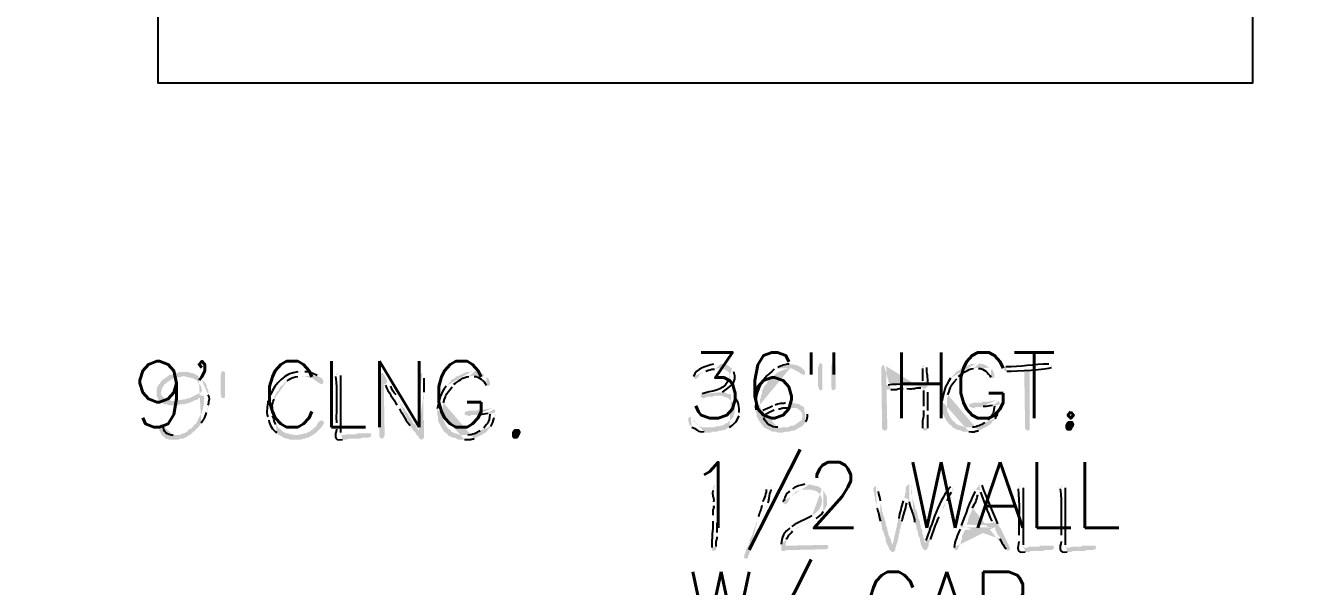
# Model space of a CAD drawing. Header units: inches. Extents: x -167 to 6071, y -6287 to -2731.
# Drawn here: x 32.9 to 111.4, y -5776.1 to -5742.1 of the extents above; entities that cross this region are included whole.
import ezdxf

# ---------------------------------------------------------------- set-up
doc = ezdxf.new("R2010")
doc.units = ezdxf.units.IN
doc.header["$LTSCALE"] = 96
doc.header["$MEASUREMENT"] = 0
doc.layers.add('Door label', color=5, linetype='Continuous', lineweight=5)
doc.layers.add('PDF_Geometry', color=7, linetype='Continuous', true_color=0x4a4a4a)
doc.layers.add('PDF_Solid Fills', color=7, linetype='Continuous')
doc.styles.get("Standard").update_dxf_attribs({"font": 'arial.ttf'})

msp = doc.modelspace()

# ---------------------------------------------------------------- hatches: boundary and pattern name
at = {"layer": 'PDF_Solid Fills', "transparency": 33554559}
h = msp.add_hatch(color=256, dxfattribs=at)
h.paths.add_polyline_path([(74.943, -5762.655), (74.677, -5762.655)], flags=0)
h.paths.add_polyline_path([(73.45, -5763.402), (73.503, -5763.509), (73.557, -5763.562), (73.61, -5763.562), (73.717, -5763.455), (73.77, -5763.402), (73.823, -5763.295), (73.93, -5763.242), (73.983, -5763.189), (74.09, -5763.135), (74.197, -5763.082)], flags=0)
h.paths.add_polyline_path([(74.73, -5762.975), (74.89, -5762.922), (75.797, -5762.922), (75.69, -5762.869), (75.583, -5762.762), (75.477, -5762.709), (75.37, -5762.709), (75.263, -5762.655), (75.103, -5762.655)], flags=0)
h = msp.add_hatch(color=256, dxfattribs=at)
h.paths.add_polyline_path([(75.797, -5762.922), (74.997, -5762.922), (75.05, -5762.922), (75.21, -5762.975), (75.317, -5762.975), (75.423, -5763.029), (75.477, -5763.082), (75.53, -5763.082), (75.637, -5763.189), (75.637, -5763.295), (75.69, -5763.402), (75.69, -5763.455), (75.637, -5763.562), (75.637, -5763.669), (75.53, -5763.722)], flags=0)
h.paths.add_polyline_path([(73.983, -5764.469), (73.877, -5764.522), (73.877, -5764.575), (73.93, -5764.682), (74.037, -5764.735), (74.09, -5764.735), (74.197, -5764.682), (74.357, -5764.629), (74.623, -5764.629), (74.73, -5764.575), (74.943, -5764.575), (75.743, -5764.522), (75.637, -5764.469), (75.53, -5764.469), (75.423, -5764.415), (75.317, -5764.362), (75.157, -5764.362), (75.21, -5764.362)], flags=0)
h.paths.add_polyline_path([(75.903, -5763.135), (75.85, -5763.029)], flags=0)
h = msp.add_hatch(color=256, dxfattribs=at)
h.paths.add_polyline_path([(78.463, -5762.922), (78.357, -5762.975)], flags=0)
h.paths.add_polyline_path([(77.237, -5765.429), (77.237, -5765.535), (77.557, -5765.535), (77.557, -5765.375), (77.503, -5765.269), (77.503, -5764.789), (77.557, -5764.682), (77.557, -5764.575), (77.61, -5764.469), (77.61, -5764.309), (77.77, -5763.989), (77.877, -5763.882), (77.983, -5763.669), (78.09, -5763.615), (78.143, -5763.509), (78.25, -5763.402), (78.357, -5763.349), (78.463, -5763.242), (78.517, -5763.189), (78.623, -5763.135), (78.73, -5763.082), (78.89, -5763.029), (78.997, -5762.975), (79.103, -5762.975), (79.21, -5762.922), (79.317, -5762.922)], flags=0)
h = msp.add_hatch(color=256, dxfattribs=at)
h.paths.add_polyline_path([(79.317, -5762.655), (79.263, -5762.655)], flags=0)
h.paths.add_polyline_path([(78.57, -5762.869), (78.463, -5762.922), (79.423, -5762.922), (79.743, -5763.082), (79.85, -5763.135), (79.957, -5763.242), (80.01, -5763.242), (80.063, -5763.295), (80.223, -5763.295), (80.223, -5763.082), (80.063, -5762.922), (79.957, -5762.815), (79.903, -5762.815), (79.69, -5762.709), (79.583, -5762.709), (79.477, -5762.655)], flags=0)
for points in [[(81.183, -5762.602), (81.077, -5762.655), (81.077, -5762.709), (81.023, -5762.869), (81.023, -5764.042), (81.077, -5764.095), (81.077, -5764.202), (81.183, -5764.255), (81.29, -5764.202), (81.29, -5762.655)], [(81.93, -5762.602), (81.823, -5762.709), (81.823, -5764.095), (81.877, -5764.202), (81.93, -5764.255), (82.037, -5764.202), (82.09, -5764.149), (82.09, -5762.762), (82.037, -5762.655)], [(42.463, -5763.135), (42.197, -5763.135), (42.09, -5763.189), (41.983, -5763.189), (41.877, -5763.242), (41.77, -5763.295), (41.61, -5763.295), (41.503, -5763.402), (41.397, -5763.455), (41.343, -5763.509), (41.237, -5763.562), (41.077, -5763.722), (41.023, -5763.829), (40.917, -5763.935), (40.863, -5764.042), (40.81, -5764.202), (40.81, -5764.575), (40.97, -5764.895), (41.877, -5764.895), (41.717, -5764.895), (41.61, -5764.842), (41.503, -5764.842), (41.397, -5764.789), (41.29, -5764.735), (41.237, -5764.682), (41.13, -5764.575), (41.077, -5764.469), (41.077, -5764.362), (41.13, -5764.255), (41.13, -5764.149), (41.237, -5763.989), (41.29, -5763.882), (41.397, -5763.829), (41.503, -5763.722), (41.61, -5763.669), (41.663, -5763.615), (41.877, -5763.509), (41.983, -5763.509), (42.09, -5763.455), (42.25, -5763.455), (42.357, -5763.402), (43.37, -5763.402), (43.263, -5763.349), (43.21, -5763.295), (43.103, -5763.242), (42.997, -5763.189), (42.837, -5763.189), (42.73, -5763.135), (42.623, -5763.135)], [(44.97, -5763.349), (44.97, -5764.682), (44.863, -5764.735), (44.757, -5764.682), (44.757, -5764.575), (44.703, -5764.522), (44.703, -5763.349), (44.757, -5763.189), (44.757, -5763.135), (44.863, -5763.082), (44.97, -5763.135)], [(50.623, -5763.402), (49.61, -5763.402), (49.877, -5763.402), (49.983, -5763.455), (50.09, -5763.455), (50.143, -5763.509), (50.25, -5763.509), (50.357, -5763.562), (50.463, -5763.669), (50.57, -5763.722), (50.623, -5763.775), (50.837, -5763.882), (50.943, -5763.829), (50.943, -5763.669), (50.89, -5763.562), (50.837, -5763.509), (50.73, -5763.455)], [(54.463, -5763.189), (54.357, -5763.242), (54.357, -5767.029), (54.41, -5767.135), (54.517, -5767.189), (54.623, -5767.135), (54.623, -5767.082), (54.677, -5766.975), (54.623, -5763.775), (54.837, -5763.669), (54.73, -5763.455), (54.677, -5763.349), (54.623, -5763.295), (54.57, -5763.189)], [(93.877, -5763.029), (93.557, -5763.029), (93.61, -5766.549), (93.663, -5766.655), (93.77, -5766.709), (93.877, -5766.655), (93.877, -5766.549)], [(43.21, -5764.522), (43.103, -5764.575), (42.997, -5764.629), (42.89, -5764.682), (42.783, -5764.735), (42.677, -5764.735), (42.57, -5764.789), (42.463, -5764.789), (42.303, -5764.842), (42.09, -5764.842), (41.983, -5764.895), (40.97, -5764.895), (41.077, -5764.949), (41.13, -5765.002), (41.237, -5765.055), (41.29, -5765.109), (41.45, -5765.109), (41.557, -5765.162), (42.09, -5765.162), (42.197, -5765.109), (42.463, -5765.109), (42.57, -5765.055), (42.677, -5765.055), (42.783, -5765.002), (42.837, -5765.002), (43.157, -5764.842), (43.263, -5764.842), (43.37, -5764.735), (43.477, -5764.682), (43.583, -5764.629), (43.637, -5764.575)], [(50.837, -5766.069), (50.73, -5766.122), (50.623, -5766.229), (50.517, -5766.442), (50.41, -5766.495), (50.41, -5766.549), (50.303, -5766.602), (50.197, -5766.709), (49.877, -5766.869), (49.77, -5766.869), (49.663, -5766.922), (49.557, -5766.922), (49.397, -5766.975), (48.277, -5766.975), (48.49, -5767.082), (48.543, -5767.135), (48.703, -5767.189), (48.81, -5767.189), (48.917, -5767.242), (49.61, -5767.242), (49.717, -5767.189), (49.823, -5767.189), (49.93, -5767.135), (50.037, -5767.135), (50.09, -5767.082), (50.303, -5766.975), (50.357, -5766.922), (50.463, -5766.869), (50.73, -5766.602), (50.837, -5766.495), (50.89, -5766.389), (50.943, -5766.335), (50.997, -5766.229), (50.943, -5766.122)], [(96.277, -5766.709), (96.17, -5766.709), (96.117, -5766.655), (96.063, -5766.549), (96.063, -5766.335), (96.117, -5766.229), (96.223, -5766.122), (96.49, -5766.122), (96.543, -5766.175), (96.597, -5766.282), (96.597, -5766.335), (96.543, -5766.495), (96.49, -5766.549), (96.49, -5766.602), (96.383, -5766.709)], [(53.663, -5766.869), (53.023, -5766.869), (52.97, -5766.922), (52.383, -5766.922), (52.277, -5766.975), (52.01, -5766.975), (53.877, -5766.975), (53.823, -5766.869), (53.77, -5766.869)], [(62.623, -5767.189), (62.517, -5767.189), (62.463, -5767.135), (62.41, -5767.029), (62.41, -5766.815), (62.463, -5766.709), (62.57, -5766.602), (62.837, -5766.602), (62.89, -5766.655), (62.943, -5766.762), (62.943, -5766.815), (62.89, -5766.975), (62.837, -5767.029), (62.837, -5767.082), (62.73, -5767.189)], [(81.503, -5773.642), (79.05, -5773.695), (78.783, -5773.695), (78.783, -5774.015), (78.997, -5774.015), (79.05, -5773.962), (81.45, -5773.909), (81.503, -5773.909), (81.61, -5773.855), (81.663, -5773.802), (81.61, -5773.695), (81.61, -5773.642)], [(95.157, -5773.695), (94.517, -5773.695), (94.463, -5773.749), (93.877, -5773.749), (93.77, -5773.802), (93.503, -5773.802), (95.37, -5773.802), (95.317, -5773.695), (95.263, -5773.695)], [(97.717, -5773.695), (97.077, -5773.695), (97.023, -5773.749), (96.437, -5773.749), (96.33, -5773.802), (96.063, -5773.802), (97.93, -5773.802), (97.877, -5773.695), (97.823, -5773.695)]]:
    msp.add_hatch(color=256, dxfattribs=at).paths.add_polyline_path(points)
h = msp.add_hatch(color=256, dxfattribs=at)
h.paths.add_polyline_path([(85.023, -5762.709), (84.917, -5762.762), (84.863, -5762.869), (84.917, -5766.549), (84.97, -5766.655), (85.077, -5766.709), (85.183, -5766.655), (85.237, -5766.549), (85.183, -5764.202), (85.45, -5764.202)], flags=0)
h.paths.add_polyline_path([(86.197, -5764.149), (86.41, -5764.149)], flags=0)
h.paths.add_polyline_path([(87.263, -5764.095), (87.423, -5764.095), (87.69, -5763.989), (85.183, -5763.935), (85.183, -5762.869), (85.13, -5762.762)], flags=0)
h = msp.add_hatch(color=256, dxfattribs=at)
h.paths.add_polyline_path([(87.477, -5762.709), (87.37, -5762.762), (87.37, -5762.922)], flags=0)
h.paths.add_polyline_path([(87.37, -5763.669), (87.37, -5763.829), (87.21, -5763.829)], flags=0)
h.paths.add_polyline_path([(85.29, -5763.935), (85.183, -5763.935), (87.69, -5763.989), (87.69, -5763.882)], flags=0)
h.paths.add_polyline_path([(87.637, -5762.869), (87.583, -5762.762)], flags=0)
h = msp.add_hatch(color=256, dxfattribs=at)
h.paths.add_polyline_path([(90.677, -5762.602), (90.623, -5762.602), (90.517, -5762.655), (90.303, -5762.655), (89.77, -5762.922), (89.717, -5762.922), (89.61, -5763.029), (89.503, -5763.082), (89.397, -5763.135), (89.343, -5763.242), (89.237, -5763.349), (89.183, -5763.402), (89.077, -5763.509)], flags=0)
h.paths.add_polyline_path([(88.543, -5764.895), (88.543, -5765.269), (88.597, -5765.375), (88.597, -5765.642), (88.757, -5765.962), (88.81, -5766.069), (88.863, -5766.122), (88.917, -5766.229), (89.023, -5766.335), (89.13, -5766.389), (89.183, -5766.495), (89.503, -5766.655), (89.61, -5766.655), (89.823, -5766.762), (90.197, -5766.762)], flags=0)
h.paths.add_polyline_path([(90.783, -5766.709), (91.21, -5766.495), (89.93, -5766.495), (89.717, -5766.389), (89.61, -5766.389), (89.397, -5766.282), (89.343, -5766.175), (89.237, -5766.122), (89.183, -5766.069), (89.13, -5765.962), (89.077, -5765.909), (89.023, -5765.802), (88.97, -5765.695), (88.863, -5765.482), (88.863, -5764.735), (88.917, -5764.629), (88.917, -5764.522)], flags=0)
h.paths.add_polyline_path([(89.45, -5763.562), (89.503, -5763.509), (89.557, -5763.402)], flags=0)
h.paths.add_polyline_path([(90.463, -5762.922), (90.57, -5762.922), (90.677, -5762.869), (91.423, -5762.869), (91.37, -5762.815), (91.05, -5762.655), (90.943, -5762.655), (90.837, -5762.602)], flags=0)
h = msp.add_hatch(color=256, dxfattribs=at)
h.paths.add_polyline_path([(91.423, -5762.869), (90.677, -5762.869), (90.783, -5762.922)], flags=0)
h.paths.add_polyline_path([(91.53, -5763.455), (91.637, -5763.509), (91.743, -5763.455), (91.743, -5763.242), (91.69, -5763.135), (91.637, -5763.029), (91.53, -5762.975)], flags=0)
h = msp.add_hatch(color=256, dxfattribs=at)
h.paths.add_polyline_path([(95.103, -5762.655), (95.05, -5762.655)], flags=0)
h.paths.add_polyline_path([(92.437, -5762.815), (92.33, -5762.869), (92.33, -5762.975), (92.383, -5763.082), (92.49, -5763.082)], flags=0)
h.paths.add_polyline_path([(95.21, -5762.869), (95.263, -5762.762), (95.21, -5762.709)], flags=0)
h = msp.add_hatch(color=256, dxfattribs=at)
h.paths.add_polyline_path([(43.37, -5763.402), (42.463, -5763.402), (42.57, -5763.402), (42.677, -5763.455), (42.783, -5763.455), (42.89, -5763.509), (42.997, -5763.509), (43.21, -5763.615), (43.317, -5763.722), (43.37, -5763.829), (43.477, -5763.935), (43.53, -5764.042), (43.53, -5764.149), (43.583, -5764.255), (43.53, -5764.362), (43.423, -5764.415), (43.317, -5764.469), (43.21, -5764.522), (43.637, -5764.575), (43.69, -5764.575), (43.69, -5765.109), (43.637, -5765.215), (43.637, -5765.375), (43.583, -5765.482), (43.583, -5765.589), (43.53, -5765.695), (43.477, -5765.749), (43.37, -5765.962), (43.317, -5766.069), (43.21, -5766.282), (43.103, -5766.335), (43.05, -5766.442), (42.943, -5766.549), (42.73, -5766.655), (42.677, -5766.762), (42.463, -5766.869), (42.41, -5766.869), (42.197, -5766.975), (41.823, -5766.975), (42.73, -5767.029), (42.783, -5766.975), (42.89, -5766.922), (43.05, -5766.762), (43.157, -5766.709), (43.21, -5766.602), (43.317, -5766.549), (43.37, -5766.442), (43.477, -5766.335), (43.53, -5766.229)], flags=0)
h.paths.add_polyline_path([(43.85, -5765.589), (43.903, -5765.535), (43.903, -5765.429), (43.957, -5765.322), (43.957, -5765.162)], flags=0)
h.paths.add_polyline_path([(43.957, -5764.522), (43.957, -5764.255), (43.85, -5764.042), (43.85, -5763.935), (43.797, -5763.829), (43.53, -5763.562), (43.477, -5763.455)], flags=0)
h = msp.add_hatch(color=256, dxfattribs=at)
h.paths.add_polyline_path([(49.61, -5763.082), (49.503, -5763.082), (49.397, -5763.135)], flags=0)
h.paths.add_polyline_path([(47.743, -5764.522), (47.637, -5764.735), (47.583, -5764.895)], flags=0)
h.paths.add_polyline_path([(47.583, -5765.855), (47.583, -5765.962), (47.637, -5766.069)], flags=0)
h.paths.add_polyline_path([(48.117, -5766.815), (48.17, -5766.922), (48.277, -5766.975), (49.29, -5766.975), (49.183, -5766.975), (49.023, -5766.922), (48.917, -5766.922), (48.81, -5766.869), (48.703, -5766.869), (48.49, -5766.762), (48.33, -5766.602), (48.223, -5766.549), (48.223, -5766.495), (48.117, -5766.389), (48.063, -5766.335)], flags=0)
h.paths.add_polyline_path([(47.85, -5765.802), (47.85, -5765.535)], flags=0)
h.paths.add_polyline_path([(47.957, -5764.789), (47.957, -5764.682), (48.063, -5764.469), (48.117, -5764.362), (48.223, -5764.255), (48.33, -5764.042), (48.383, -5763.989), (48.49, -5763.935), (48.543, -5763.829), (48.65, -5763.722), (48.757, -5763.669)], flags=0)
h.paths.add_polyline_path([(49.397, -5763.402), (50.623, -5763.402), (50.57, -5763.349)], flags=0)
h.paths.add_polyline_path([(49.823, -5763.135), (49.717, -5763.082)], flags=0)
h = msp.add_hatch(color=256, dxfattribs=at)
h.paths.add_polyline_path([(51.85, -5763.189), (51.743, -5763.242), (51.69, -5763.402)], flags=0)
h.paths.add_polyline_path([(51.743, -5766.229), (51.743, -5766.602)], flags=0)
h.paths.add_polyline_path([(52.117, -5767.242), (52.33, -5767.242), (52.49, -5767.189), (53.183, -5767.189), (53.29, -5767.135), (53.663, -5767.135), (53.77, -5767.082), (53.823, -5767.082), (53.877, -5766.975), (52.01, -5766.975), (52.01, -5766.815)], flags=0)
h.paths.add_polyline_path([(52.01, -5763.349), (51.957, -5763.242)], flags=0)
h = msp.add_hatch(color=256, dxfattribs=at)
h.paths.add_polyline_path([(54.837, -5763.669), (54.623, -5763.775), (54.623, -5763.829), (54.73, -5763.935)], flags=0)
h.paths.add_polyline_path([(55.423, -5765.162), (55.477, -5765.269), (55.583, -5765.375)], flags=0)
h.paths.add_polyline_path([(56.223, -5766.389), (56.437, -5766.709), (56.757, -5766.709), (56.703, -5766.602), (56.65, -5766.549), (56.543, -5766.335), (56.437, -5766.282), (56.33, -5766.069), (56.277, -5765.962), (56.17, -5765.855), (56.063, -5765.642), (55.957, -5765.535), (55.85, -5765.322), (55.797, -5765.322), (55.69, -5765.109), (55.637, -5765.055), (55.53, -5764.842), (55.477, -5764.735), (55.37, -5764.522)], flags=0)
h.paths.add_polyline_path([(55.05, -5763.989), (54.943, -5763.775)], flags=0)
h = msp.add_hatch(color=256, dxfattribs=at)
h.paths.add_polyline_path([(56.97, -5763.189), (56.863, -5763.242), (56.81, -5763.402), (56.81, -5764.202), (56.757, -5764.255), (56.757, -5764.949)], flags=0)
h.paths.add_polyline_path([(56.757, -5766.442), (56.757, -5766.709), (56.437, -5766.709), (56.543, -5766.815), (56.597, -5766.922), (56.703, -5767.029), (56.757, -5767.135), (56.81, -5767.189), (56.863, -5767.242), (56.917, -5767.242), (57.023, -5767.189), (57.077, -5767.082), (57.077, -5766.122), (57.023, -5766.015), (57.023, -5764.842), (57.077, -5764.735), (57.077, -5764.362)], flags=0)
h.paths.add_polyline_path([(57.077, -5763.509), (57.077, -5763.242)], flags=0)
h = msp.add_hatch(color=256, dxfattribs=at)
h.paths.add_polyline_path([(60.01, -5763.082), (59.957, -5763.082), (59.85, -5763.135), (59.637, -5763.135), (59.53, -5763.189), (59.423, -5763.242), (59.317, -5763.295), (59.21, -5763.349), (59.103, -5763.402), (59.05, -5763.402), (58.943, -5763.509), (58.73, -5763.615), (58.677, -5763.722), (58.41, -5763.989)], flags=0)
h.paths.add_polyline_path([(57.877, -5765.375), (57.877, -5765.749), (57.93, -5765.855), (57.93, -5766.122), (58.143, -5766.549), (58.197, -5766.602), (58.25, -5766.709), (58.357, -5766.815), (58.463, -5766.869), (58.517, -5766.975), (58.73, -5767.082), (58.837, -5767.135), (58.943, -5767.135), (59.05, -5767.189), (59.157, -5767.242), (59.53, -5767.242)], flags=0)
h.paths.add_polyline_path([(60.117, -5767.189), (60.223, -5767.135), (60.33, -5767.082), (60.543, -5766.975), (59.263, -5766.975), (59.05, -5766.869), (58.943, -5766.869), (58.73, -5766.762), (58.677, -5766.655), (58.57, -5766.602), (58.517, -5766.549), (58.463, -5766.442), (58.41, -5766.389), (58.25, -5766.069), (58.197, -5765.962), (58.197, -5765.215), (58.25, -5765.109), (58.25, -5765.002)], flags=0)
h.paths.add_polyline_path([(58.783, -5764.042), (58.837, -5763.989), (58.89, -5763.882)], flags=0)
h.paths.add_polyline_path([(59.797, -5763.402), (59.903, -5763.402), (60.01, -5763.349), (60.757, -5763.349), (60.703, -5763.295), (60.597, -5763.242), (60.49, -5763.189), (60.383, -5763.135), (60.277, -5763.135), (60.17, -5763.082)], flags=0)
h = msp.add_hatch(color=256, dxfattribs=at)
h.paths.add_polyline_path([(60.757, -5763.349), (60.01, -5763.349), (60.117, -5763.402)], flags=0)
h.paths.add_polyline_path([(60.863, -5763.935), (60.97, -5763.989), (61.077, -5763.935), (61.077, -5763.722), (60.97, -5763.509), (60.863, -5763.455)], flags=0)
h = msp.add_hatch(color=256, dxfattribs=at)
h.paths.add_polyline_path([(75.743, -5764.522), (74.943, -5764.575), (75.157, -5764.575), (75.263, -5764.629), (75.37, -5764.682), (75.477, -5764.682), (75.583, -5764.735), (75.69, -5764.842), (75.85, -5765.002), (75.903, -5765.109), (75.903, -5765.215), (75.957, -5765.322), (75.957, -5765.589), (75.903, -5765.695), (75.903, -5765.802), (75.85, -5765.909), (75.797, -5765.962), (75.69, -5766.069), (75.583, -5766.122), (75.53, -5766.229), (75.477, -5766.229), (75.37, -5766.282), (75.317, -5766.335), (75.21, -5766.389), (75.103, -5766.389), (74.997, -5766.442), (74.837, -5766.442), (74.73, -5766.495), (74.357, -5766.495), (75.53, -5766.549), (75.637, -5766.495)], flags=0)
h.paths.add_polyline_path([(76.223, -5765.802), (76.223, -5765.589)], flags=0)
h.paths.add_polyline_path([(75.957, -5764.735), (75.903, -5764.682), (75.85, -5764.629)], flags=0)
h = msp.add_hatch(color=256, dxfattribs=at)
h.paths.add_polyline_path([(87.69, -5763.989), (87.423, -5764.095), (87.423, -5764.255)], flags=0)
h.paths.add_polyline_path([(87.423, -5765.215), (87.423, -5765.482)], flags=0)
h.paths.add_polyline_path([(87.37, -5766.549), (87.423, -5766.655), (87.53, -5766.709), (87.637, -5766.655), (87.69, -5766.549)], flags=0)
h.paths.add_polyline_path([(87.69, -5765.749), (87.69, -5765.482)], flags=0)
h.paths.add_polyline_path([(87.69, -5764.362), (87.69, -5764.095)], flags=0)
h = msp.add_hatch(color=256, dxfattribs=at)
h.paths.add_polyline_path([(61.237, -5765.322), (60.65, -5765.429), (60.383, -5765.429), (60.277, -5765.482), (59.797, -5765.482), (59.69, -5765.535), (59.583, -5765.535), (59.53, -5765.642), (59.583, -5765.749), (59.637, -5765.749), (59.743, -5765.802), (59.85, -5765.802), (59.957, -5765.749), (60.277, -5765.749), (60.383, -5765.695)], flags=0)
h.paths.add_polyline_path([(60.97, -5765.642), (61.077, -5765.642), (61.397, -5765.589), (61.397, -5765.482), (61.343, -5765.375)], flags=0)
h = msp.add_hatch(color=256, dxfattribs=at)
h.paths.add_polyline_path([(79.263, -5765.002), (79.05, -5765.002)], flags=0)
h.paths.add_polyline_path([(78.41, -5765.162), (78.357, -5765.162), (78.25, -5765.215)], flags=0)
h.paths.add_polyline_path([(77.663, -5765.482), (77.557, -5765.535), (77.237, -5765.535), (77.29, -5765.695), (77.29, -5765.802), (77.343, -5765.909), (77.45, -5766.122), (77.503, -5766.175), (77.557, -5766.282), (77.663, -5766.389), (77.717, -5766.495), (77.823, -5766.549), (78.73, -5766.549), (78.57, -5766.495)], flags=0)
h.paths.add_polyline_path([(77.717, -5765.909), (77.663, -5765.802), (77.717, -5765.749), (77.823, -5765.695)], flags=0)
h.paths.add_polyline_path([(78.357, -5765.429), (78.463, -5765.429), (78.623, -5765.375)], flags=0)
h.paths.add_polyline_path([(79.21, -5765.322), (79.317, -5765.269), (80.17, -5765.269), (79.957, -5765.162), (79.903, -5765.109), (79.797, -5765.055), (79.637, -5765.055), (79.53, -5765.002), (79.423, -5765.002)], flags=0)
h = msp.add_hatch(color=256, dxfattribs=at)
h.paths.add_polyline_path([(80.17, -5765.269), (79.317, -5765.269), (79.423, -5765.322), (79.69, -5765.322), (79.797, -5765.375), (79.85, -5765.429), (79.957, -5765.482), (80.01, -5765.589), (80.063, -5765.695), (80.063, -5765.962), (80.01, -5766.069), (79.903, -5766.122), (79.797, -5766.229), (79.69, -5766.282), (79.637, -5766.335), (79.53, -5766.389), (79.423, -5766.389), (79.21, -5766.495), (78.837, -5766.495), (78.73, -5766.549), (77.823, -5766.549), (78.25, -5766.762), (78.463, -5766.762), (78.57, -5766.815), (78.89, -5766.815), (79.05, -5766.762), (79.263, -5766.762), (79.423, -5766.709), (79.53, -5766.709), (79.743, -5766.602), (79.797, -5766.549), (80.117, -5766.389), (80.17, -5766.282), (80.277, -5766.175)], flags=0)
h.paths.add_polyline_path([(80.383, -5765.695), (80.33, -5765.589), (80.33, -5765.482), (80.277, -5765.375)], flags=0)
h = msp.add_hatch(color=256, dxfattribs=at)
h.paths.add_polyline_path([(91.903, -5764.842), (91.317, -5764.949), (91.05, -5764.949), (90.943, -5765.002), (90.463, -5765.002), (90.357, -5765.055), (90.25, -5765.055), (90.197, -5765.162), (90.25, -5765.269), (90.303, -5765.269), (90.41, -5765.322), (90.517, -5765.322), (90.623, -5765.269), (90.943, -5765.269), (91.05, -5765.215)], flags=0)
h.paths.add_polyline_path([(91.637, -5765.162), (91.743, -5765.162), (92.063, -5765.109), (92.063, -5765.002), (92.01, -5764.895)], flags=0)
h = msp.add_hatch(color=256, dxfattribs=at)
h.paths.add_polyline_path([(92.063, -5765.109), (91.743, -5765.162), (91.743, -5765.215)], flags=0)
h.paths.add_polyline_path([(91.37, -5766.069), (91.263, -5766.122), (91.263, -5766.175), (91.157, -5766.229)], flags=0)
h.paths.add_polyline_path([(90.41, -5766.495), (90.25, -5766.495), (91.21, -5766.495), (91.317, -5766.442), (91.37, -5766.389), (91.477, -5766.335), (91.583, -5766.229), (91.637, -5766.122), (91.743, -5766.069), (91.797, -5765.962)], flags=0)
h.paths.add_polyline_path([(92.01, -5765.429), (92.063, -5765.322), (92.063, -5765.215)], flags=0)
h = msp.add_hatch(color=256, dxfattribs=at)
h.paths.add_polyline_path([(61.397, -5765.589), (61.077, -5765.642), (61.077, -5765.695)], flags=0)
h.paths.add_polyline_path([(60.703, -5766.549), (60.597, -5766.602), (60.597, -5766.655), (60.49, -5766.709)], flags=0)
h.paths.add_polyline_path([(59.743, -5766.975), (59.583, -5766.975), (60.543, -5766.975), (60.65, -5766.922), (60.703, -5766.869), (60.81, -5766.815), (60.917, -5766.709), (60.97, -5766.602), (61.077, -5766.549), (61.13, -5766.442)], flags=0)
h.paths.add_polyline_path([(61.343, -5765.909), (61.397, -5765.802), (61.397, -5765.695)], flags=0)
h = msp.add_hatch(color=256, dxfattribs=at)
h.paths.add_polyline_path([(73.29, -5765.855), (73.183, -5765.909), (73.13, -5765.909), (73.13, -5766.122), (73.183, -5766.229), (73.183, -5766.335), (73.29, -5766.389), (73.343, -5766.495)], flags=0)
h.paths.add_polyline_path([(74.09, -5766.762), (74.197, -5766.815), (74.517, -5766.815), (74.623, -5766.762), (74.89, -5766.762), (74.997, -5766.709), (75.103, -5766.709), (75.263, -5766.655), (75.37, -5766.655), (75.423, -5766.602), (75.53, -5766.549), (74.357, -5766.495), (73.983, -5766.495), (73.663, -5766.335), (73.61, -5766.229), (73.503, -5766.175), (73.45, -5766.069), (73.45, -5766.015), (73.343, -5765.909)], flags=0)
h = msp.add_hatch(color=256, dxfattribs=at)
h.paths.add_polyline_path([(41.077, -5766.282), (40.97, -5766.389), (40.97, -5766.655), (41.13, -5766.975), (41.183, -5767.029), (41.29, -5767.082), (41.343, -5767.189), (41.45, -5767.189), (41.557, -5767.242), (42.143, -5767.242), (42.25, -5767.189), (42.41, -5767.189), (42.517, -5767.135), (42.623, -5767.082), (42.73, -5767.029), (41.823, -5766.975)], flags=0)
h.paths.add_polyline_path([(41.237, -5766.389), (41.183, -5766.282)], flags=0)
h = msp.add_hatch(color=256, dxfattribs=at)
h.paths.add_polyline_path([(74.783, -5770.015), (74.677, -5770.069), (74.623, -5770.229), (74.623, -5770.335)], flags=0)
h.paths.add_polyline_path([(74.677, -5771.029), (74.677, -5771.242)], flags=0)
h.paths.add_polyline_path([(74.623, -5771.829), (74.623, -5772.202)], flags=0)
h.paths.add_polyline_path([(74.57, -5773.802), (74.57, -5773.962), (74.677, -5774.015), (74.783, -5773.962), (74.837, -5773.909), (74.837, -5773.749)], flags=0)
h.paths.add_polyline_path([(74.89, -5773.162), (74.89, -5772.895)], flags=0)
h.paths.add_polyline_path([(74.89, -5772.309), (74.89, -5772.042), (74.943, -5771.935)], flags=0)
h.paths.add_polyline_path([(74.943, -5770.282), (74.943, -5770.175), (74.89, -5770.069)], flags=0)
h = msp.add_hatch(color=256, dxfattribs=at)
h.paths.add_polyline_path([(78.037, -5770.015), (77.983, -5770.069), (77.877, -5770.282)], flags=0)
h.paths.add_polyline_path([(77.663, -5771.029), (77.663, -5771.135), (77.61, -5771.242)], flags=0)
h.paths.add_polyline_path([(77.397, -5771.935), (77.397, -5772.042), (77.343, -5772.149), (77.29, -5772.255), (77.237, -5772.362), (77.237, -5772.469), (77.183, -5772.575), (77.13, -5772.735), (77.077, -5772.842), (77.077, -5772.949), (76.863, -5773.375), (76.863, -5773.482), (76.81, -5773.642), (76.703, -5773.802), (76.65, -5773.962), (76.597, -5774.122), (76.543, -5774.229), (76.543, -5774.335), (76.49, -5774.335), (76.543, -5774.442), (76.65, -5774.495), (76.703, -5774.442), (76.757, -5774.442), (76.757, -5774.335), (76.81, -5774.282)], flags=0)
h.paths.add_polyline_path([(76.81, -5774.282, 0.021662), (77.557, -5772.309)], flags=0)
h.paths.add_polyline_path([(77.557, -5772.309), (77.61, -5772.202), (77.663, -5772.042), (77.663, -5771.935), (77.77, -5771.722), (77.77, -5771.615), (77.877, -5771.402), (77.877, -5771.295), (77.983, -5771.082)], flags=0)
h.paths.add_polyline_path([(78.197, -5770.282), (78.197, -5770.175), (78.143, -5770.069)], flags=0)
h = msp.add_hatch(color=256, dxfattribs=at)
h.paths.add_polyline_path([(80.383, -5769.962), (80.223, -5769.962)], flags=0)
h.paths.add_polyline_path([(79.477, -5770.229), (79.317, -5770.389)], flags=0)
h.paths.add_polyline_path([(78.89, -5771.029), (78.943, -5771.135), (79.05, -5771.189), (79.103, -5771.135), (79.21, -5771.029), (79.21, -5770.975), (79.263, -5770.869), (79.317, -5770.815), (79.317, -5770.762), (79.477, -5770.602), (79.583, -5770.549), (79.637, -5770.442), (79.743, -5770.389), (79.797, -5770.389), (80.01, -5770.282), (81.237, -5770.282), (81.183, -5770.175), (80.97, -5770.069), (80.863, -5770.069), (80.757, -5770.015), (80.65, -5770.015), (80.49, -5769.962)], flags=0)
h = msp.add_hatch(color=256, dxfattribs=at)
h.paths.add_polyline_path([(86.57, -5769.962), (86.517, -5769.962), (86.41, -5770.069), (86.357, -5770.175), (86.357, -5770.442), (86.303, -5770.549), (86.303, -5770.655), (86.25, -5770.762), (86.517, -5770.869), (86.517, -5770.922), (86.57, -5771.029)], flags=0)
h.paths.add_polyline_path([(86.89, -5772.255), (86.943, -5772.362), (86.997, -5772.469), (86.997, -5772.629), (87.05, -5772.735), (87.103, -5772.895), (87.103, -5773.002), (87.157, -5773.162), (87.21, -5773.215), (87.21, -5773.375), (87.263, -5773.482), (87.263, -5773.589), (87.317, -5773.695), (87.37, -5773.855), (87.423, -5773.909), (87.53, -5773.962), (87.637, -5773.962), (87.637, -5773.909), (87.69, -5773.802), (87.743, -5773.695), (87.743, -5773.535), (87.53, -5773.535), (87.477, -5773.375), (87.477, -5773.269), (87.423, -5773.162), (87.423, -5773.055), (87.37, -5772.949), (87.37, -5772.789), (87.263, -5772.575), (87.263, -5772.469), (87.21, -5772.362), (87.21, -5772.202), (87.103, -5771.989), (87.103, -5771.882), (87.05, -5771.775), (87.05, -5771.669), (86.943, -5771.455), (86.89, -5771.242), (86.837, -5771.029), (86.783, -5770.869), (86.73, -5770.762), (86.73, -5770.602), (86.677, -5770.549), (86.677, -5770.229), (86.73, -5770.122), (86.677, -5770.015)], flags=0)
h = msp.add_hatch(color=256, dxfattribs=at)
h.paths.add_polyline_path([(90.837, -5769.962), (90.783, -5770.015), (90.783, -5770.069), (90.677, -5770.175), (90.623, -5770.282), (90.89, -5770.335), (90.89, -5770.442)], flags=0)
h.paths.add_polyline_path([(91.583, -5772.202), (91.637, -5772.309), (90.037, -5772.415), (92.01, -5772.469), (91.957, -5772.362)], flags=0)
h.paths.add_polyline_path([(90.997, -5770.015), (90.943, -5769.962)], flags=0)
h = msp.add_hatch(color=256, dxfattribs=at)
h.paths.add_polyline_path([(93.343, -5770.015), (93.237, -5770.069), (93.183, -5770.229)], flags=0)
h.paths.add_polyline_path([(93.237, -5773.055), (93.237, -5773.429)], flags=0)
h.paths.add_polyline_path([(93.61, -5774.069), (93.823, -5774.069), (93.983, -5774.015), (94.677, -5774.015), (94.783, -5773.962), (95.157, -5773.962), (95.263, -5773.909), (95.317, -5773.909), (95.37, -5773.802), (93.503, -5773.802), (93.503, -5773.642)], flags=0)
h.paths.add_polyline_path([(93.503, -5770.175), (93.45, -5770.069)], flags=0)
h = msp.add_hatch(color=256, dxfattribs=at)
h.paths.add_polyline_path([(95.903, -5770.015), (95.797, -5770.069), (95.743, -5770.229)], flags=0)
h.paths.add_polyline_path([(95.797, -5773.055), (95.797, -5773.429)], flags=0)
h.paths.add_polyline_path([(96.17, -5774.069), (96.383, -5774.069), (96.543, -5774.015), (97.237, -5774.015), (97.343, -5773.962), (97.717, -5773.962), (97.823, -5773.909), (97.877, -5773.909), (97.93, -5773.802), (96.063, -5773.802), (96.063, -5773.642)], flags=0)
h.paths.add_polyline_path([(96.063, -5770.175), (96.01, -5770.069)], flags=0)
h = msp.add_hatch(color=256, dxfattribs=at)
h.paths.add_polyline_path([(81.237, -5770.282), (80.383, -5770.282), (80.597, -5770.282), (80.703, -5770.335), (80.81, -5770.335), (81.023, -5770.442), (81.023, -5770.495), (81.13, -5770.549), (81.237, -5770.762), (81.237, -5770.869), (81.29, -5770.975), (81.237, -5771.082), (81.237, -5771.189), (81.183, -5771.295), (81.13, -5771.402), (81.13, -5771.455), (80.863, -5771.722), (80.757, -5771.775), (80.757, -5771.829), (80.65, -5771.882)], flags=0)
h.paths.add_polyline_path([(79.423, -5772.522), (79.37, -5772.522), (79.317, -5772.629)], flags=0)
h.paths.add_polyline_path([(78.783, -5773.589), (78.783, -5773.695), (79.05, -5773.695), (79.05, -5773.589), (79.103, -5773.429), (79.103, -5773.322)], flags=0)
h.paths.add_polyline_path([(79.477, -5772.789), (79.69, -5772.682), (79.797, -5772.575), (79.903, -5772.575), (80.01, -5772.522), (80.117, -5772.469), (80.17, -5772.415), (80.33, -5772.362), (80.437, -5772.309), (80.597, -5772.202), (80.917, -5772.042)], flags=0)
h.paths.add_polyline_path([(81.343, -5771.615), (81.397, -5771.509), (81.45, -5771.455), (81.557, -5771.242), (81.557, -5770.762), (81.503, -5770.602), (81.45, -5770.549), (81.343, -5770.335)], flags=0)
h = msp.add_hatch(color=256, dxfattribs=at)
h.paths.add_polyline_path([(84.543, -5770.069), (84.437, -5770.122), (84.383, -5770.229), (84.383, -5770.335), (84.437, -5770.495), (84.437, -5770.602), (84.49, -5770.709), (84.49, -5770.975), (84.543, -5771.029), (84.543, -5771.135), (84.597, -5771.242), (84.597, -5771.402)], flags=0)
h.paths.add_polyline_path([(84.81, -5772.202), (84.863, -5772.309), (84.863, -5772.415), (84.917, -5772.575), (84.917, -5772.682), (85.023, -5772.895), (85.023, -5773.002), (85.13, -5773.215), (85.13, -5773.375), (85.183, -5773.535), (85.29, -5773.749), (85.343, -5773.855), (85.343, -5773.909), (85.397, -5773.962), (85.503, -5774.069), (85.61, -5774.069), (85.663, -5774.015), (85.717, -5773.962), (85.717, -5773.855), (85.77, -5773.695), (85.557, -5773.695), (85.557, -5773.642), (85.45, -5773.429), (85.45, -5773.322), (85.343, -5773.109), (85.29, -5773.002), (85.29, -5772.895), (85.237, -5772.789), (85.237, -5772.629), (85.13, -5772.415), (85.13, -5772.255), (85.077, -5772.149), (85.077, -5772.042), (84.97, -5771.829), (84.97, -5771.722), (84.917, -5771.615), (84.917, -5771.455), (84.863, -5771.349), (84.863, -5771.242), (84.81, -5771.135), (84.81, -5770.975)], flags=0)
h.paths.add_polyline_path([(84.703, -5770.389), (84.703, -5770.335), (84.65, -5770.175), (84.597, -5770.122)], flags=0)
h = msp.add_hatch(color=256, dxfattribs=at)
h.paths.add_polyline_path([(86.25, -5770.762), (86.197, -5770.869), (86.197, -5770.975)], flags=0)
h.paths.add_polyline_path([(85.93, -5772.042), (85.877, -5772.149), (85.877, -5772.255), (85.823, -5772.362), (85.823, -5772.522), (85.77, -5772.629), (85.77, -5772.735), (85.717, -5772.842), (85.717, -5772.949), (85.663, -5773.109), (85.663, -5773.215), (85.61, -5773.322), (85.61, -5773.429), (85.557, -5773.589), (85.557, -5773.695), (85.77, -5773.695), (85.877, -5773.375), (85.877, -5773.269), (85.93, -5773.162), (85.93, -5773.002), (85.983, -5772.895), (85.983, -5772.735), (86.037, -5772.629), (86.037, -5772.522), (86.09, -5772.415), (86.09, -5772.309), (86.143, -5772.202)], flags=0)
h.paths.add_polyline_path([(86.41, -5771.082), (86.517, -5770.869)], flags=0)
h = msp.add_hatch(color=256, dxfattribs=at)
h.paths.add_polyline_path([(89.13, -5770.122), (89.077, -5770.122)], flags=0)
h.paths.add_polyline_path([(87.583, -5773.375), (87.53, -5773.535), (87.743, -5773.535), (87.85, -5773.322)], flags=0)
h.paths.add_polyline_path([(88.383, -5771.935), (88.597, -5771.509), (88.597, -5771.402), (88.65, -5771.295), (88.703, -5771.189), (88.81, -5771.082), (88.863, -5770.975)], flags=0)
h.paths.add_polyline_path([(89.13, -5770.442), (89.237, -5770.282), (89.237, -5770.122)], flags=0)
h = msp.add_hatch(color=256, dxfattribs=at)
h.paths.add_polyline_path([(90.623, -5770.282), (90.57, -5770.389)], flags=0)
h.paths.add_polyline_path([(89.717, -5772.469), (89.663, -5772.575), (91.743, -5772.575), (91.797, -5772.629), (91.797, -5772.735), (91.957, -5773.055), (92.063, -5773.162), (92.063, -5773.269)], flags=0)
h.paths.add_polyline_path([(92.437, -5773.909), (92.49, -5773.962), (92.543, -5774.015), (92.65, -5773.962), (92.703, -5773.855), (92.223, -5772.842), (92.17, -5772.735), (92.117, -5772.629), (92.063, -5772.575), (92.01, -5772.469), (90.037, -5772.415), (90.143, -5772.202), (90.143, -5772.095), (90.197, -5771.935), (90.357, -5771.615), (90.357, -5771.562), (90.41, -5771.509), (90.41, -5771.402)], flags=0)
h.paths.add_polyline_path([(90.73, -5770.602), (90.837, -5770.495), (90.89, -5770.335)], flags=0)
h = msp.add_hatch(color=256, dxfattribs=at)
h.paths.add_polyline_path([(89.663, -5772.575), (89.663, -5772.682)], flags=0)
h.paths.add_polyline_path([(89.29, -5773.802), (89.29, -5773.909), (89.397, -5773.962), (89.45, -5773.962), (89.503, -5773.909), (89.557, -5773.855), (89.557, -5773.749), (89.663, -5773.642), (89.717, -5773.429), (89.717, -5773.375), (89.77, -5773.269), (89.77, -5773.109), (89.93, -5772.789), (89.93, -5772.735), (91.743, -5772.575)], flags=0)

# ---------------------------------------------------------------- linework, layer by layer
at = {"layer": 'PDF_Geometry', "color": 7}
msp.add_lwpolyline([(98.197, -5714.602), (107.423, -5714.602), (107.423, -5730.602), (111.423, -5730.602), (111.423, -5734.069), (107.423, -5734.069), (107.423, -5745.589), (40.917, -5745.589), (40.917, -5581.109), (-108.577, -5581.109), (-108.577, -5585.109), (-112.097, -5585.109), (-112.097, -5577.589), (-71.83, -5577.589), (-71.83, -5581.109)], dxfattribs=at)
at = {"layer": 'PDF_Geometry'}
for points in [[(74.677, -5762.655), (74.242, -5762.798), (73.631, -5762.892), (73.45, -5763.402)], [(74.197, -5763.082), (74.506, -5763.015), (74.421, -5762.957), (74.73, -5762.975)], [(78.357, -5762.975), (77.512, -5763.628), (77.173, -5764.361), (77.237, -5765.429)], [(79.263, -5762.655), (79.028, -5762.685), (78.783, -5762.74), (78.57, -5762.869)], [(87.37, -5762.922), (87.37, -5763.171), (87.37, -5763.42), (87.37, -5763.669)], [(87.69, -5763.882), (87.724, -5763.407), (87.615, -5763.279), (87.637, -5762.869)], [(89.557, -5763.402), (89.824, -5763.211), (90.124, -5762.959), (90.463, -5762.922)], [(90.783, -5762.922), (91.113, -5762.922), (91.35, -5763.201), (91.53, -5763.455)], [(95.05, -5762.655), (94.152, -5762.64), (93.323, -5762.868), (92.437, -5762.815)], [(92.49, -5763.082), (93.085, -5763.087), (94.956, -5762.991), (95.21, -5762.869)], [(75.53, -5763.722), (75.254, -5764.286), (74.481, -5764.271), (73.983, -5764.469)], [(75.21, -5764.362), (75.634, -5764.035), (76.149, -5763.801), (75.903, -5763.135)], [(89.077, -5763.509), (88.662, -5764.134), (88.733, -5764.195), (88.543, -5764.895)], [(88.917, -5764.522), (89.15, -5763.86), (88.981, -5764.129), (89.45, -5763.562)], [(87.21, -5763.829), (86.575, -5763.918), (85.92, -5763.831), (85.29, -5763.935)], [(85.45, -5764.202), (85.908, -5764.234), (85.786, -5764.12), (86.197, -5764.149)], [(86.41, -5764.149), (86.91, -5764.188), (86.871, -5764.085), (87.263, -5764.095)], [(87.423, -5764.255), (87.423, -5764.575), (87.423, -5764.895), (87.423, -5765.215)], [(87.69, -5765.482), (87.69, -5765.109), (87.69, -5764.735), (87.69, -5764.362)], [(76.223, -5765.589), (76.23, -5765.283), (76.233, -5764.931), (75.957, -5764.735)], [(78.25, -5765.215), (78.03, -5765.341), (77.876, -5765.383), (77.663, -5765.482)], [(79.05, -5765.002), (78.673, -5765.148), (78.911, -5764.943), (78.41, -5765.162)], [(78.623, -5765.375), (78.904, -5765.358), (78.75, -5765.293), (79.21, -5765.322)], [(91.05, -5765.215), (91.445, -5765.245), (91.377, -5765.163), (91.637, -5765.162)], [(91.743, -5765.215), (91.67, -5765.824), (91.641, -5765.661), (91.37, -5766.069)], [(75.637, -5766.495), (75.907, -5766.349), (76.109, -5766.086), (76.223, -5765.802)], [(78.57, -5766.495), (78.201, -5766.518), (77.825, -5766.263), (77.717, -5765.909)], [(77.823, -5765.695), (78.001, -5765.607), (78.179, -5765.518), (78.357, -5765.429)], [(80.277, -5766.175), (80.369, -5765.929), (80.397, -5765.961), (80.383, -5765.695)], [(87.423, -5765.482), (87.459, -5766.05), (87.334, -5765.981), (87.37, -5766.549)], [(87.69, -5766.549), (87.69, -5766.282), (87.69, -5766.015), (87.69, -5765.749)], [(91.797, -5765.962), (91.991, -5765.63), (91.908, -5765.668), (92.01, -5765.429)], [(73.343, -5766.495), (73.666, -5766.579), (73.687, -5766.816), (74.09, -5766.762)], [(90.197, -5766.762), (90.656, -5766.791), (90.502, -5766.727), (90.783, -5766.709)], [(91.157, -5766.229), (90.91, -5766.356), (90.69, -5766.481), (90.41, -5766.495)], [(80.223, -5769.962), (79.831, -5770.076), (79.846, -5770.01), (79.477, -5770.229)], [(91.957, -5772.362), (91.649, -5771.575), (91.28, -5770.814), (90.997, -5770.015)], [(74.623, -5770.335), (74.584, -5770.898), (74.702, -5770.631), (74.677, -5771.029)], [(74.943, -5771.935), (74.943, -5771.384), (74.943, -5770.833), (74.943, -5770.282)], [(77.877, -5770.282), (77.895, -5770.451), (77.721, -5770.856), (77.663, -5771.029)], [(77.983, -5771.082), (78.041, -5770.942), (78.093, -5770.391), (78.197, -5770.282)], [(79.317, -5770.389), (79.011, -5770.495), (79.038, -5770.799), (78.89, -5771.029)], [(84.81, -5770.975), (84.804, -5770.769), (84.699, -5770.59), (84.703, -5770.389)], [(89.077, -5770.122), (88.461, -5770.697), (87.863, -5772.559), (87.583, -5773.375)], [(88.863, -5770.975), (88.952, -5770.798), (89.041, -5770.62), (89.13, -5770.442)], [(90.57, -5770.389), (90.198, -5771.101), (90.014, -5771.76), (89.717, -5772.469)], [(90.41, -5771.402), (90.591, -5771.023), (90.641, -5771.022), (90.73, -5770.602)], [(90.89, -5770.442), (91.108, -5771.017), (91.326, -5771.64), (91.583, -5772.202)], [(93.183, -5770.229), (93.291, -5771.105), (93.213, -5772.142), (93.237, -5773.055)], [(93.503, -5773.642), (93.503, -5772.487), (93.503, -5771.331), (93.503, -5770.175)], [(95.743, -5770.229), (95.851, -5771.105), (95.774, -5772.142), (95.797, -5773.055)], [(96.063, -5773.642), (96.063, -5772.487), (96.063, -5771.331), (96.063, -5770.175)], [(74.677, -5771.242), (74.698, -5771.58), (74.591, -5771.313), (74.623, -5771.829)], [(77.61, -5771.242), (77.55, -5771.551), (77.47, -5771.651), (77.397, -5771.935)], [(80.917, -5772.042), (81.069, -5771.919), (81.27, -5771.815), (81.343, -5771.615)], [(84.597, -5771.402), (84.71, -5771.657), (84.711, -5771.943), (84.81, -5772.202)], [(86.197, -5770.975), (86.102, -5771.343), (85.976, -5771.655), (85.93, -5772.042)], [(86.143, -5772.202), (86.184, -5771.823), (86.36, -5771.461), (86.41, -5771.082)], [(86.57, -5771.029), (86.58, -5771.362), (86.909, -5771.928), (86.89, -5772.255)], [(74.623, -5772.202), (74.657, -5772.823), (74.535, -5773.175), (74.57, -5773.802)], [(74.89, -5772.895), (74.89, -5772.7), (74.89, -5772.504), (74.89, -5772.309)], [(80.65, -5771.882), (80.254, -5772.105), (79.8, -5772.255), (79.423, -5772.522)], [(87.85, -5773.322), (88.009, -5772.855), (88.173, -5772.396), (88.383, -5771.935)], [(74.837, -5773.749), (74.807, -5773.289), (74.872, -5773.443), (74.89, -5773.162)], [(79.317, -5772.629), (78.998, -5772.776), (78.787, -5773.259), (78.783, -5773.589)], [(79.103, -5773.322), (79.233, -5772.989), (79.38, -5772.965), (79.477, -5772.789)], [(89.663, -5772.682), (89.49, -5773.017), (89.339, -5773.448), (89.29, -5773.802)], [(92.063, -5773.269), (92.18, -5773.496), (92.322, -5773.681), (92.437, -5773.909)], [(93.237, -5773.429), (93.185, -5773.819), (93.014, -5774.148), (93.61, -5774.069)], [(95.797, -5773.429), (95.745, -5773.819), (95.574, -5774.148), (96.17, -5774.069)]]:
    msp.add_open_spline(points, degree=3, dxfattribs=at)
at = {"layer": 'PDF_Geometry', "color": 7}
for points in [[(49.397, -5763.135), (48.645, -5763.186), (47.986, -5763.83), (47.743, -5764.522)], [(48.757, -5763.669), (49.156, -5763.425), (48.962, -5763.516), (49.397, -5763.402)], [(50.57, -5763.349), (50.358, -5763.232), (50.064, -5763.099), (49.823, -5763.135)], [(51.69, -5763.402), (51.798, -5764.279), (51.72, -5765.315), (51.743, -5766.229)], [(52.01, -5766.815), (52.01, -5765.66), (52.01, -5764.504), (52.01, -5763.349)], [(57.077, -5764.362), (57.077, -5764.078), (57.077, -5763.793), (57.077, -5763.509)], [(58.89, -5763.882), (59.158, -5763.691), (59.457, -5763.44), (59.797, -5763.402)], [(60.117, -5763.402), (60.446, -5763.402), (60.684, -5763.681), (60.863, -5763.935)], [(43.957, -5765.162), (43.967, -5764.959), (44.094, -5764.72), (43.957, -5764.522)], [(54.73, -5763.935), (54.877, -5764.37), (55.239, -5764.747), (55.423, -5765.162)], [(55.37, -5764.522), (55.168, -5764.348), (55.136, -5764.241), (55.05, -5763.989)], [(58.41, -5763.989), (57.996, -5764.614), (58.066, -5764.675), (57.877, -5765.375)], [(58.25, -5765.002), (58.484, -5764.34), (58.314, -5764.609), (58.783, -5764.042)], [(47.583, -5764.895), (47.583, -5765.207), (47.438, -5765.551), (47.583, -5765.855)], [(47.85, -5765.535), (47.867, -5765.074), (47.787, -5765.209), (47.957, -5764.789)], [(56.757, -5764.949), (56.757, -5765.447), (56.757, -5765.944), (56.757, -5766.442)], [(43.53, -5766.229), (43.794, -5765.829), (43.702, -5766.063), (43.85, -5765.589)], [(47.637, -5766.069), (47.663, -5766.369), (47.878, -5766.668), (48.117, -5766.815)], [(48.063, -5766.335), (47.828, -5765.918), (48.086, -5766.22), (47.85, -5765.802)], [(55.583, -5765.375), (55.73, -5765.67), (56.005, -5766.156), (56.223, -5766.389)], [(60.383, -5765.695), (60.778, -5765.725), (60.71, -5765.643), (60.97, -5765.642)], [(61.077, -5765.695), (61.003, -5766.304), (60.974, -5766.141), (60.703, -5766.549)], [(61.13, -5766.442), (61.325, -5766.11), (61.241, -5766.148), (61.343, -5765.909)], [(41.823, -5766.975), (41.486, -5766.981), (41.174, -5766.775), (41.237, -5766.389)], [(51.743, -5766.602), (51.692, -5766.992), (51.521, -5767.321), (52.117, -5767.242)], [(60.49, -5766.709), (60.244, -5766.836), (60.023, -5766.961), (59.743, -5766.975)], [(59.53, -5767.242), (59.99, -5767.271), (59.836, -5767.207), (60.117, -5767.189)]]:
    msp.add_open_spline(points, degree=3, dxfattribs=at)

# ---------------------------------------------------------------- texts
at = {"layer": 'Door label', "char_height": 4, "width": 92.66896, "attachment_point": 1}
for s, insert in [('{\\Fsimplex|c129;36" HGT.\\P1/2 WALL\\PW/ CAP}', (73.07, -5761.948)), ("{\\Fsimplex|c129;9' CLNG}", (39.284, -5762.487))]:
    msp.add_mtext(s, dxfattribs=dict(at, insert=insert))

doc.saveas('drawing.dxf')
